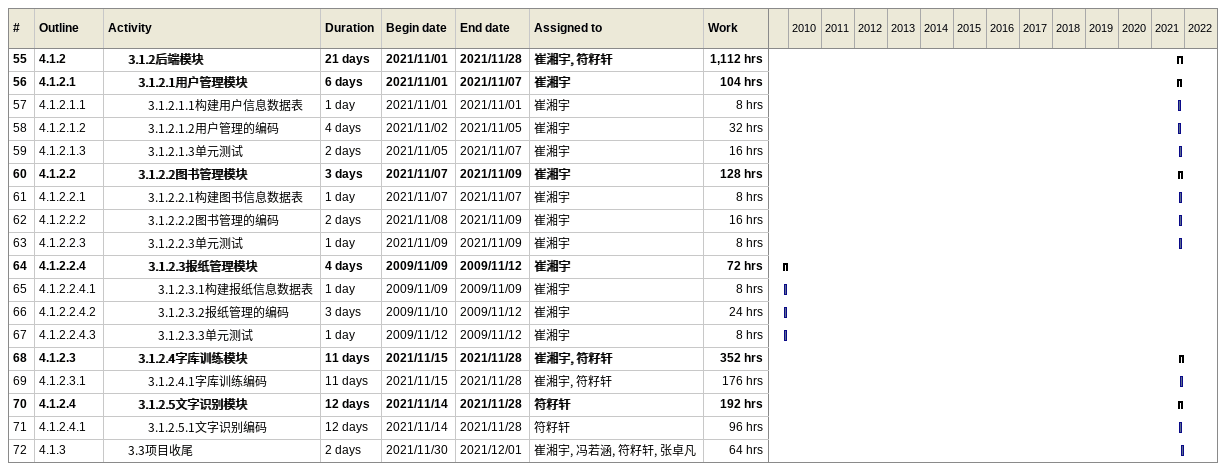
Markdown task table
| ID | WBS | Task | Duration | Start | Finish | Resources | Work (h) |
|---|---|---|---|---|---|---|---|
| 55 | 4.1.2 | **3.1.2后端模块** | 21d | 2021-11-01 | 2021-11-28 | 崔湘宇, 符籽轩 | 1112 |
| 56 | 4.1.2.1 | **3.1.2.1用户管理模块** | 6d | 2021-11-01 | 2021-11-07 | 崔湘宇 | 104 |
| 57 | 4.1.2.1.1 | 3.1.2.1.1构建用户信息数据表 | 1d | 2021-11-01 | 2021-11-01 | 崔湘宇 | 8 |
| 58 | 4.1.2.1.2 | 3.1.2.1.2用户管理的编码 | 4d | 2021-11-02 | 2021-11-05 | 崔湘宇 | 32 |
| 59 | 4.1.2.1.3 | 3.1.2.1.3单元测试 | 2d | 2021-11-05 | 2021-11-07 | 崔湘宇 | 16 |
| 60 | 4.1.2.2 | **3.1.2.2图书管理模块** | 3d | 2021-11-07 | 2021-11-09 | 崔湘宇 | 128 |
| 61 | 4.1.2.2.1 | 3.1.2.2.1构建图书信息数据表 | 1d | 2021-11-07 | 2021-11-07 | 崔湘宇 | 8 |
| 62 | 4.1.2.2.2 | 3.1.2.2.2图书管理的编码 | 2d | 2021-11-08 | 2021-11-09 | 崔湘宇 | 16 |
| 63 | 4.1.2.2.3 | 3.1.2.2.3单元测试 | 1d | 2021-11-09 | 2021-11-09 | 崔湘宇 | 8 |
| 64 | 4.1.2.2.4 | **3.1.2.3报纸管理模块** | 4d | 2009-11-09 | 2009-11-12 | 崔湘宇 | 72 |
| 65 | 4.1.2.2.4.1 | 3.1.2.3.1构建报纸信息数据表 | 1d | 2009-11-09 | 2009-11-09 | 崔湘宇 | 8 |
| 66 | 4.1.2.2.4.2 | 3.1.2.3.2报纸管理的编码 | 3d | 2009-11-10 | 2009-11-12 | 崔湘宇 | 24 |
| 67 | 4.1.2.2.4.3 | 3.1.2.3.3单元测试 | 1d | 2009-11-12 | 2009-11-12 | 崔湘宇 | 8 |
| 68 | 4.1.2.3 | **3.1.2.4字库训练模块** | 11d | 2021-11-15 | 2021-11-28 | 崔湘宇, 符籽轩 | 352 |
| 69 | 4.1.2.3.1 | 3.1.2.4.1字库训练编码 | 11d | 2021-11-15 | 2021-11-28 | 崔湘宇, 符籽轩 | 176 |
| 70 | 4.1.2.4 | **3.1.2.5文字识别模块** | 12d | 2021-11-14 | 2021-11-28 | 符籽轩 | 192 |
| 71 | 4.1.2.4.1 | 3.1.2.5.1文字识别编码 | 12d | 2021-11-14 | 2021-11-28 | 符籽轩 | 96 |
| 72 | 4.1.3 | 3.3项目收尾 | 2d | 2021-11-30 | 2021-12-01 | 崔湘宇, 冯若涵, 符籽轩, 张卓凡 | 64 |
